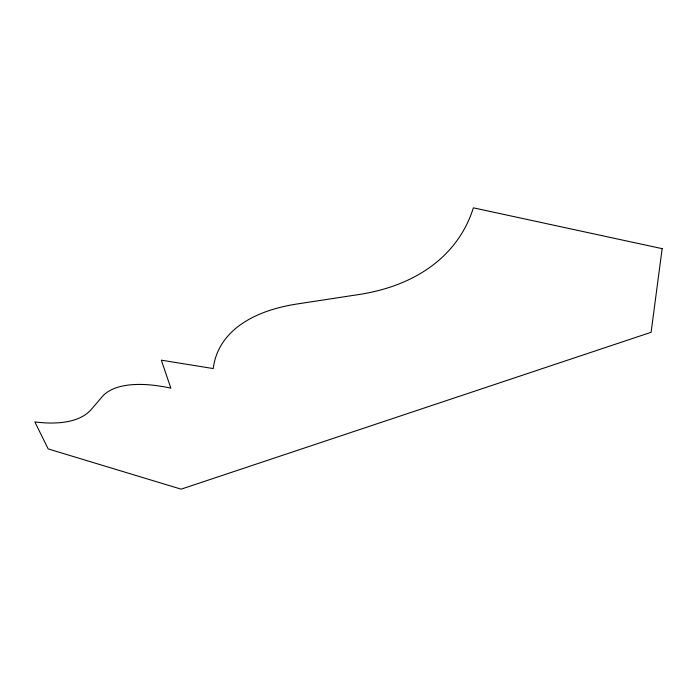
<?xml version="1.0" encoding="UTF-8"?>
<svg xmlns="http://www.w3.org/2000/svg" width="697" height="697" viewBox="0 0 697 697"><rect width="100%" height="100%" fill="white"/><g stroke="black" fill="none" stroke-linecap="round" stroke-linejoin="round"><path stroke-width="1.05" d="M662.15 248.646L651.111 332.286L181.15 489.163L48.171 448.92L34.85 421.92A157.931 65.37 31.3 0 0 91.29 409.427L102.224 396.663A119.039 50.742 26.5 0 1 170.843 388.151L161.338 360.166L213.247 368.565A248.69 120.067 22 0 1 297.288 303.953L358.842 294.535A298.917 182.997 32.5 0 0 473.376 207.837L662.15 248.646"/></g></svg>
